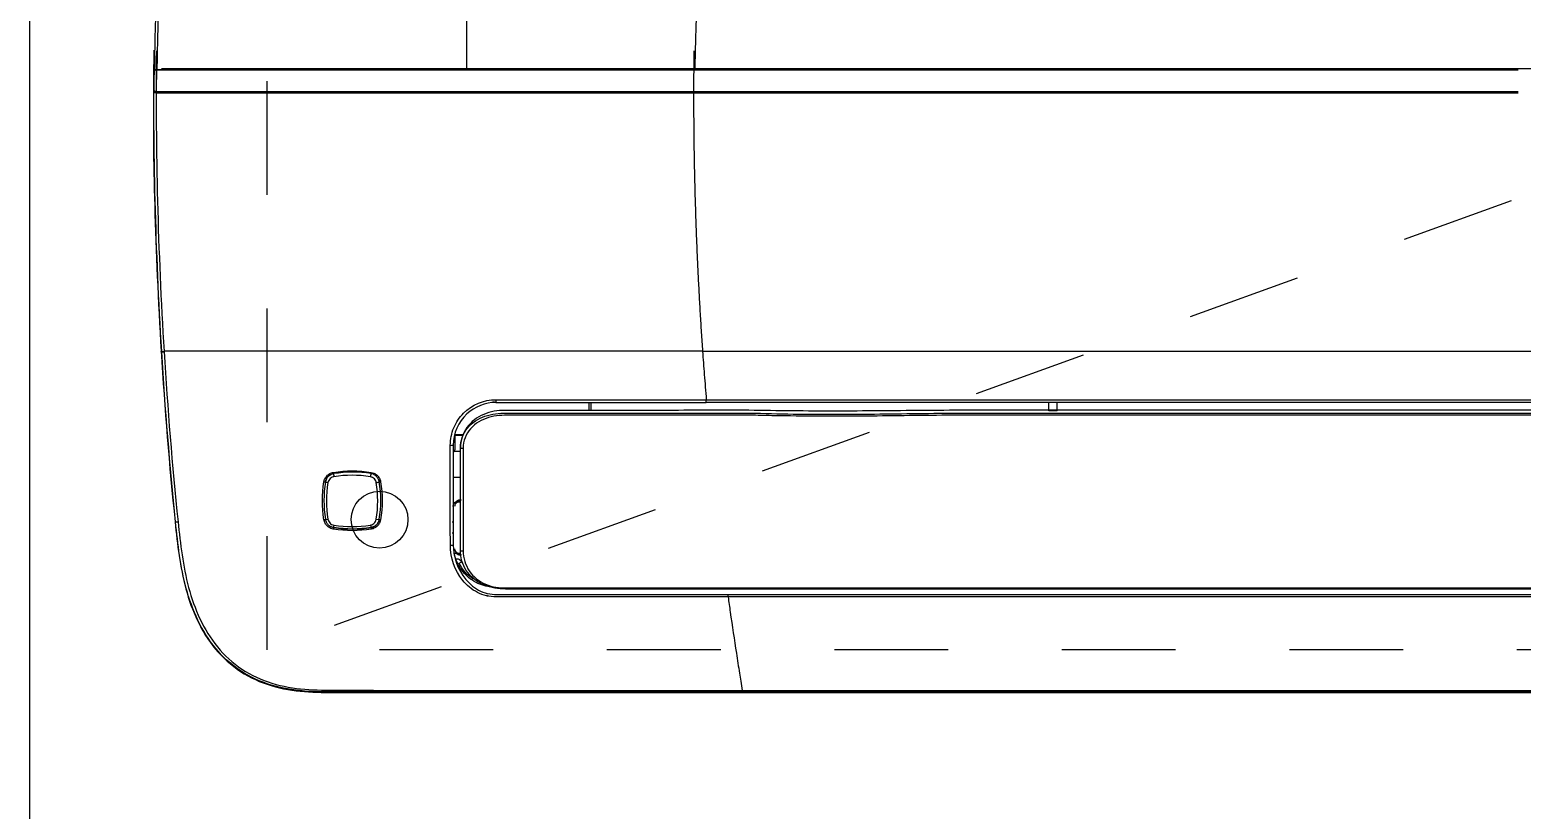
# Model space of a CAD drawing. Header units: millimetres. Extents: x 0 to 400063, y 963 to 238763.
# Drawn here: x 87217 to 87741, y 112414 to 112688 of the extents above; entities that cross this region are included whole.
import ezdxf

# ---------------------------------------------------------------- set-up
doc = ezdxf.new("R2010")
doc.units = ezdxf.units.MM
doc.header["$LTSCALE"] = 40
doc.linetypes.add('HIDDEN', pattern=[2, 1, -1])
doc.layers.get('Defpoints').update_dxf_attribs({"color": 249})
doc.layers.add('3TI-CE-LIGHT', color=6, linetype='Continuous')
doc.layers.add('3TI-CE-LTEXT', color=7, linetype='Continuous')

# ---------------------------------------------------------------- blocks, each defined once
blk = doc.blocks.new('*U152')
at = {"color": 8}
for p, q in [((912.22, 405.09), (207.18, 405.09)), ((207.18, 404.9), (912.22, 404.9)), ((912.22, 404.4), (207.18, 404.4)), ((912.22, 404.9), (912.22, 405.09)), ((912.22, 404.4), (912.22, 404.9)), ((1045.06, 405.09), (1045.06, 404.91)), ((1054.46, 405.09), (1054.46, 404.91)), ((1011.93, 359.61), (1011.04, 359.16)), ((1011.22, 356.86), (1011.22, 356.56)), ((1011.34, 356.55), (1012.01, 356.55)), ((1012.01, 356.05), (1011.38, 356.05)), ((1012.01, 356.05), (1012.01, 356.55)), ((1014.01, 349.1), (1014.31, 349.1)), ((1014.31, 345.1), (1014.01, 345.1)), ((1011.46, 338.15), (1012.01, 338.15)), ((1012.01, 337.65), (1011.46, 337.65)), ((1012.01, 338.15), (1012.01, 337.65)), ((1013.96, 329.36), (1011.46, 329.36)), ((1011.46, 320.36), (1013.96, 320.36)), ((1013.46, 314.77), (1013.46, 319.77)), ((1013.46, 314.42), (1010.32, 314.42)), ((1010.48, 314.77), (1013.46, 314.77)), ((1013.46, 314.42), (1013.46, 314.77)), ((801.59, 306.1), (804.59, 306.1)), ((801.59, 306.1), (801.59, 303.12)), ((804.59, 306.1), (804.59, 303.12)), ((965.66, 303.07), (965.66, 305.89)), ((966.16, 305.89), (966.16, 303.07)), ((194.4, 303.12), (925.01, 303.12)), ((924.99, 302.14), (194.4, 302.14)), ((999.46, 303.07), (1000.11, 303.07)), ((926.31, 285.12), (193.09, 285.12)), ((1119.24, 193.19), (1119.24, 193.19)), ((1119.29, 189.43), (1119.29, 189.44)), ((1119.31, 190.56), (1119.31, 190.56)), ((1119.31, 190.46), (1119.31, 190.49)), ((1119.31, 190.46), (1119.31, 190.49)), ((929.04, 185.7), (190.37, 185.7)), ((1119.16, 186.8), (1119.16, 186.81))]:
    blk.add_line(p, q, dxfattribs=at)
at = {"color": 1, "linetype": 'HIDDEN'}
for p, q in [((39.94, 14.99), (1079.46, 390.1)), ((1079.46, 14.99), (39.94, 390.1))]:
    blk.add_line(p, q, dxfattribs=at)
at = {"color": 0}
blk.add_line((1111.81, 345.11), (1111.64, 345.1), dxfattribs=at)
at = {"color": 1, "linetype": 'HIDDEN'}
blk.add_lwpolyline([(1079.46, 390.1), (1079.46, 14.99), (39.94, 14.99), (39.94, 390.1)], close=True, dxfattribs=at)
at = {"color": 1, "ltscale": 5}
blk.add_circle((1039.91, 344.3), 10, dxfattribs=at)
at = {"color": 8, "extrusion": (0, 0, -1)}
for centre, radius, start, end in [((-998.97, 353.12), 14.5, 123.3582, 153.4012), ((-1012.82, 360.06), 2, 270, 333.4012), ((-1011.22, 354.36), 2.5, 90, 121.8375), ((-1012.01, 354.55), 2, 90, 136.0476), ((-1011.22, 339.76), 2.5, 230.8007, 270), ((-1012.01, 339.65), 2, 180, 270)]:
    blk.add_arc(centre, radius, start, end, dxfattribs=at)
at = {"color": 8}
for centre, radius, start, end in [((998.97, 353.12), 13.5, 26.5988, 31.903), ((1012.82, 360.06), 0.5, 206.5988, 270), ((1011.22, 354.36), 2.2, 86.9878, 90), ((1012.01, 354.55), 1.5, 0, 90), ((1011.22, 339.76), 2.2, 270, 287.0747), ((1012.01, 339.65), 1.5, 270, 0), ((1014.46, 319.77), 1, 135, 180), ((1118.53, 193.8), 0.2, 80.5717, 90)]:
    blk.add_arc(centre, radius, start, end, dxfattribs=at)
for centre, major_axis, ratio, start_param, end_param in [((1045.06, 403.91), (0, -1), 0.001772, 1.994298, 3.089233), ((1054.46, 403.91), (0, 1), 0.001929, 5.117994, 6.230825), ((1002.26, 371.33), (-0.5, 0), 0.595918, 0, 1.449973), ((1010.46, 355.12), (1, 0), 0.211564, 0, 1.531745), ((1042.81, 347.58), (0.08, -0.494), 0.094032, 0, 1.712132), ((1043.05, 346.1), (-0.16, 0.987), 0.107455, 4.844449, 6.283185), ((1055.88, 346.1), (-0.16, -0.987), 0.069084, 1.724652, 3.141593), ((1056.12, 347.58), (-0.08, -0.494), 0.055123, 0, 1.728004), ((1039.5, 344.27), (0.494, -0.08), 0.154688, 0, 1.526261), ((1040.98, 344.03), (-0.987, 0.16), 0.15433, 4.652507, 6.076962), ((1057.95, 344.03), (-0.987, -0.16), 0.118028, 3.276991, 4.597384), ((1059.43, 344.27), (-0.494, -0.08), 0.119995, 4.608145, 6.283185), ((1039.5, 330.96), (-0.494, -0.08), 0.093123, 3.141593, 4.62253), ((1040.98, 331.2), (-0.987, -0.16), 0.09423, 4.607252, 6.074525), ((1057.95, 331.2), (-0.987, 0.16), 0.119638, 3.294614, 4.630175), ((1059.43, 330.96), (0.494, -0.08), 0.113629, 1.4976, 3.141593), ((1042.81, 327.65), (-0.08, -0.494), 0.06114, 1.678256, 3.141593), ((1043.05, 329.13), (-0.16, -0.987), 0.073171, 0, 1.688079), ((1055.88, 329.13), (-0.16, 0.987), 0.114633, 3.172472, 4.795856), ((1056.12, 327.65), (0.08, -0.494), 0.102662, 1.648499, 3.141593), ((1010.46, 319.12), (1, 0), 0.091087, 0, 1.524136), ((1014.96, 318.12), (-1, 0), 0.07156, 4.657594, 6.336089), ((998.96, 302.12), (0, 1), 0.039572, 4.743067, 6.253409), ((1118.42, 193.8), (0, -0.2), 0.205027, 1.568733, 3.141593), ((1118.53, 193.8), (0, -0.2), 0.351833, 1.567117, 3.141593), ((1118.53, 193.8), (0.033, 0.197), 0.348188, 4.76642, 6.323186), ((1118.59, 194.06), (-0.393, -0.309), 0.676569, 1.247751, 2.270849), ((1118.68, 193.82), (-0.5, -0.021), 0.710917, 2.398177, 3.067106), ((1118.31, 186.26), (0, -0.2), 0.201921, 0.053462, 1.568761)]:
    blk.add_ellipse(centre, major_axis=major_axis, ratio=ratio, start_param=start_param, end_param=end_param, dxfattribs=at)
at = {"color": 0}
blk.add_ellipse((1110.64, 344.99), major_axis=(0.995, 0.101), ratio=0.077303, start_param=0.052517, end_param=1.433522, dxfattribs=at)
at = {"color": 8}
for points, knots in [([(1045.06, 405.09), (1041.02, 405.09), (1036.97, 405.09), (1016.73, 405.09), (1000.54, 405.09), (968.16, 405.09), (951.96, 405.09), (933.87, 405.09), (931.97, 405.09), (924.12, 405.09), (918.17, 405.09), (912.22, 405.09)], [0, 0, 0, 0, 0.091413, 0.091413, 0.457066, 0.457066, 0.822718, 0.822718, 0.865652, 0.865652, 1, 1, 1, 1]), ([(912.34, 404.9), (928.25, 404.9), (944.15, 404.9), (968.16, 404.9), (976.25, 404.9), (1000.54, 404.9), (1016.73, 404.9), (1036.97, 404.91), (1041.02, 404.91), (1045.06, 404.91)], [0, 0, 0, 0, 0.359547, 0.359547, 0.542533, 0.542533, 0.908507, 0.908507, 1, 1, 1, 1]), ([(1045.07, 404.32), (1044.4, 404.32), (1043.73, 404.32), (1040.4, 404.33), (1037.73, 404.33), (1024.4, 404.35), (1013.73, 404.36), (992.4, 404.38), (981.73, 404.39), (967.4, 404.4), (963.73, 404.4), (944.15, 404.41), (928.25, 404.41), (912.34, 404.41)], [0, 0, 0, 0, 0.015068, 0.015068, 0.075342, 0.075342, 0.316436, 0.316436, 0.557531, 0.557531, 0.640454, 0.640454, 1, 1, 1, 1]), ([(917.33, 371.48), (917.08, 373.26), (916.14, 379.96), (914.8, 388.95), (913.56, 396.93), (912.84, 401.29), (912.54, 403.3), (912.37, 404.41)], [0, 0, 0, 0, 0.156855, 0.590086, 0.806736, 0.893396, 1, 1, 1, 1]), ([(1054.46, 405.09), (1053.45, 405.09), (1052.44, 405.09), (1050.37, 405.09), (1049.31, 405.09), (1047.19, 405.09), (1046.13, 405.09), (1045.06, 405.09)], [0, 0, 0, 0, 0.32301, 0.32301, 0.661505, 0.661505, 1, 1, 1, 1]), ([(1045.06, 404.91), (1046.08, 404.91), (1047.09, 404.91), (1049.16, 404.91), (1050.22, 404.91), (1051.33, 404.91), (1051.38, 404.91), (1052.44, 404.91), (1053.45, 404.91), (1054.46, 404.91)], [0, 0, 0, 0, 0.32301, 0.32301, 0.661505, 0.661505, 0.67699, 0.67699, 1, 1, 1, 1]), ([(1054.47, 404.3), (1053.8, 404.3), (1053.13, 404.31), (1050, 404.31), (1047.53, 404.31), (1045.07, 404.32)], [0, 0, 0, 0, 0.21279, 0.21279, 1, 1, 1, 1]), ([(1111.81, 345.11), (1111, 353.03), (1110.09, 360.95), (1106.96, 372.5), (1105.64, 376.23), (1102.23, 383.34), (1100.11, 386.77), (1095.06, 392.84), (1092.07, 395.53), (1085.45, 399.87), (1081.82, 401.52), (1074.16, 403.82), (1070.26, 404.44), (1062.4, 405.08), (1058.43, 405.09), (1054.46, 405.09)], [0, 0, 0, 0, 0.25, 0.25, 0.375, 0.375, 0.5, 0.5, 0.625, 0.625, 0.75, 0.75, 0.875, 0.875, 1, 1, 1, 1]), ([(1054.46, 404.91), (1058.44, 404.91), (1062.41, 404.9), (1070.29, 404.25), (1074.23, 403.62), (1081.85, 401.31), (1085.44, 399.68), (1092.09, 395.3), (1095, 392.64), (1100.05, 386.55), (1102.14, 383.16), (1105.51, 376.06), (1106.84, 372.3), (1109.93, 360.84), (1110.84, 352.94), (1111.64, 345.1)], [0, 0, 0, 0, 0.125, 0.125, 0.25, 0.25, 0.375, 0.375, 0.5, 0.5, 0.625, 0.625, 0.75, 0.75, 1, 1, 1, 1]), ([(1110.77, 345.08), (1109.97, 352.87), (1109.07, 360.62), (1106.03, 371.93), (1104.73, 375.66), (1101.42, 382.67), (1099.37, 386.03), (1094.42, 392.06), (1091.56, 394.7), (1085.02, 399.06), (1081.49, 400.68), (1073.97, 402.98), (1070.08, 403.62), (1062.31, 404.28), (1058.39, 404.3), (1054.47, 404.3)], [0, 0, 0, 0, 0.25, 0.25, 0.375, 0.375, 0.5, 0.5, 0.625, 0.625, 0.75, 0.75, 0.875, 0.875, 1, 1, 1, 1]), ([(202.07, 371.48), (210.7, 371.48), (219.34, 371.49), (234.17, 371.49), (240.37, 371.49), (252.76, 371.49), (258.96, 371.49), (277.55, 371.49), (289.94, 371.49), (308.53, 371.49), (314.73, 371.49), (327.12, 371.49), (333.32, 371.49), (351.91, 371.49), (364.31, 371.49), (382.9, 371.49), (389.09, 371.49), (401.49, 371.49), (407.68, 371.49), (420.08, 371.49), (426.28, 371.49), (444.87, 371.49), (457.26, 371.49), (475.85, 371.49), (641.57, 371.49), (653.96, 371.49), (660.16, 371.49), (678.75, 371.49), (691.15, 371.49), (709.74, 371.49), (715.93, 371.49), (728.33, 371.49), (734.52, 371.49), (753.11, 371.49), (765.51, 371.49), (784.1, 371.49), (790.3, 371.49), (802.69, 371.49), (808.89, 371.49), (821.28, 371.49), (827.48, 371.49), (846.07, 371.49), (858.46, 371.48), (877.05, 371.49), (883.25, 371.49), (895.65, 371.49), (901.84, 371.49), (911.14, 371.48), (914.24, 371.48), (917.33, 371.48)], [0, 0, 0, 0, 0.046607, 0.046607, 0.08006, 0.08006, 0.113512, 0.113512, 0.180417, 0.180417, 0.213869, 0.213869, 0.247322, 0.247322, 0.314226, 0.314226, 0.347679, 0.347679, 0.381131, 0.381131, 0.414583, 0.414583, 0.481488, 0.481488, 0.514941, 0.514941, 0.548393, 0.548393, 0.615298, 0.615298, 0.64875, 0.64875, 0.682202, 0.682202, 0.749107, 0.749107, 0.78256, 0.78256, 0.816012, 0.816012, 0.849464, 0.849464, 0.916369, 0.916369, 0.949821, 0.949821, 0.983274, 0.983274, 1, 1, 1, 1]), ([(917.33, 370.6), (914.24, 370.6), (911.14, 370.6), (901.84, 370.6), (895.65, 370.6), (883.25, 370.6), (877.05, 370.6), (858.46, 370.6), (846.07, 370.6), (827.48, 370.6), (821.28, 370.6), (808.89, 370.6), (802.69, 370.6), (790.3, 370.6), (784.1, 370.6), (765.51, 370.6), (753.11, 370.6), (734.52, 370.6), (728.33, 370.6), (715.93, 370.6), (709.74, 370.6), (691.15, 370.6), (678.75, 370.6), (660.16, 370.6), (653.96, 370.6), (641.57, 370.6), (475.85, 370.6), (457.26, 370.6), (444.87, 370.6), (426.28, 370.6), (420.08, 370.6), (407.68, 370.6), (401.49, 370.6), (389.09, 370.6), (382.9, 370.6), (364.31, 370.6), (351.91, 370.6), (333.32, 370.6), (327.12, 370.6), (314.73, 370.6), (308.53, 370.6), (289.94, 370.6), (277.55, 370.6), (258.96, 370.6), (252.76, 370.6), (240.37, 370.6), (234.17, 370.6), (219.34, 370.6), (210.71, 370.6), (202.08, 370.6)], [0, 0, 0, 0, 0.016728, 0.016728, 0.05018, 0.05018, 0.083633, 0.083633, 0.150538, 0.150538, 0.183991, 0.183991, 0.217444, 0.217444, 0.250897, 0.250897, 0.317803, 0.317803, 0.351255, 0.351255, 0.384708, 0.384708, 0.451614, 0.451614, 0.485067, 0.485067, 0.51852, 0.51852, 0.585425, 0.585425, 0.618878, 0.618878, 0.652331, 0.652331, 0.685784, 0.685784, 0.752689, 0.752689, 0.786142, 0.786142, 0.819595, 0.819595, 0.886501, 0.886501, 0.919954, 0.919954, 0.953407, 0.953407, 1, 1, 1, 1]), ([(371.17, 368.69), (452.63, 368.7), (693.61, 368.7), (815.8, 368.7), (856.53, 368.71), (917.62, 368.7), (937.99, 368.7), (968.53, 368.71), (978.71, 368.71), (991.43, 368.72), (993.98, 368.78), (999.06, 368.61), (1001.6, 368.08), (1006.09, 365.89), (1008.07, 364.24), (1010.76, 360.09), (1011.46, 357.61), (1011.46, 355.12)], [0, 0, 0, 0, 0.5, 0.5, 0.75, 0.75, 0.875, 0.875, 0.9375, 0.9375, 0.953125, 0.953125, 0.96875, 0.96875, 0.984375, 0.984375, 1, 1, 1, 1]), ([(1010.5, 355.33), (1010.5, 357.82), (1009.74, 360.29), (1006.93, 364.39), (1004.9, 366.01), (1001.45, 367.52), (1000.22, 367.88), (997.74, 368.3), (996.47, 368.34), (992.66, 368.35), (990.13, 368.34), (977.44, 368.34), (967.29, 368.33), (936.84, 368.32), (916.53, 368.31), (855.61, 368.33), (814.99, 368.32), (693.15, 368.32), (452.4, 368.32), (371.17, 368.32)], [0, 0, 0, 0, 0.015625, 0.015625, 0.03125, 0.03125, 0.039062, 0.039062, 0.046875, 0.046875, 0.0625, 0.0625, 0.125, 0.125, 0.25, 0.25, 0.5, 0.5, 1, 1, 1, 1]), ([(917.33, 371.48), (935.46, 371.49), (953.6, 371.49), (976.26, 371.49), (980.79, 371.49), (987.59, 371.49), (989.86, 371.49), (994.39, 371.5), (996.66, 371.53), (1001.19, 371.46), (1003.45, 370.93), (1007.49, 368.88), (1009.25, 367.4), (1013.51, 362.17), (1014.99, 357.79), (1015.01, 353.3)], [0, 0, 0, 0, 0.5, 0.5, 0.625, 0.625, 0.6875, 0.6875, 0.75, 0.75, 0.8125, 0.8125, 0.875, 0.875, 1, 1, 1, 1]), ([(1013.96, 353.12), (1013.95, 357.48), (1012.42, 361.88), (1008.15, 367.07), (1006.39, 368.52), (1003.35, 369.91), (1002.3, 370.24), (1000.06, 370.63), (998.94, 370.62), (988.89, 370.57), (979.94, 370.61), (953.11, 370.61), (935.22, 370.6), (917.33, 370.6)], [0, 0, 0, 0, 0.125, 0.125, 0.1875, 0.1875, 0.21875, 0.21875, 0.25, 0.25, 0.5, 0.5, 1, 1, 1, 1]), ([(1001.88, 367.82), (1002.82, 367.64), (1005.66, 366.8), (1009.84, 364.01), (1012.62, 359.84), (1013.49, 357), (1013.68, 356.02), (1013.68, 356.01)], [0, 0, 0, 0, 0.160215, 0.495467, 0.830718, 0.998344, 1, 1, 1, 1]), ([(1039.53, 344.35), (1039.58, 344.65), (1039.67, 344.96), (1039.96, 345.66), (1040.21, 346.05), (1040.81, 346.72), (1041.17, 347), (1041.96, 347.43), (1042.4, 347.58), (1042.84, 347.66)], [0, 0, 0, 0, 0.18724, 0.18724, 0.459979, 0.459979, 0.729931, 0.729931, 1, 1, 1, 1]), ([(1042.89, 347.09), (1042.5, 347.02), (1042.12, 346.89), (1041.43, 346.52), (1041.11, 346.27), (1040.59, 345.68), (1040.37, 345.34), (1040.11, 344.73), (1040.04, 344.46), (1039.99, 344.19)], [0, 0, 0, 0, 0.269856, 0.269856, 0.539874, 0.539874, 0.812749, 0.812749, 1, 1, 1, 1]), ([(1039.99, 344.19), (1040.06, 344.58), (1040.19, 344.97), (1040.57, 345.66), (1040.83, 345.98), (1041.42, 346.51), (1041.77, 346.72), (1042.38, 346.97), (1042.63, 347.04), (1042.89, 347.08)], [0, 0, 0, 0, 0.274287, 0.274287, 0.548482, 0.548482, 0.823328, 0.823328, 1, 1, 1, 1]), ([(1058.93, 344.19), (1058.87, 344.58), (1058.74, 344.96), (1058.37, 345.64), (1058.12, 345.96), (1057.54, 346.49), (1057.2, 346.7), (1056.59, 346.96), (1056.31, 347.04), (1056.04, 347.09)], [0, 0, 0, 0, 0.270507, 0.270507, 0.540882, 0.540882, 0.809012, 0.809012, 1, 1, 1, 1]), ([(1056.16, 347.65), (1056.47, 347.6), (1056.78, 347.51), (1057.49, 347.21), (1057.87, 346.97), (1058.54, 346.36), (1058.82, 346), (1059.25, 345.21), (1059.4, 344.78), (1059.47, 344.34)], [0, 0, 0, 0, 0.190979, 0.190979, 0.459227, 0.459227, 0.72967, 0.72967, 1, 1, 1, 1]), ([(1043.13, 346.24), (1042.95, 346.21), (1042.77, 346.16), (1042.33, 345.99), (1042.08, 345.83), (1041.66, 345.45), (1041.48, 345.23), (1041.21, 344.73), (1041.11, 344.45), (1041.06, 344.17)], [0, 0, 0, 0, 0.176162, 0.176162, 0.450777, 0.450777, 0.725271, 0.725271, 1, 1, 1, 1]), ([(1058.04, 344.16), (1058.01, 344.37), (1057.95, 344.57), (1057.75, 345.01), (1057.6, 345.25), (1057.22, 345.66), (1057, 345.84), (1056.51, 346.1), (1056.24, 346.19), (1055.97, 346.24)], [0, 0, 0, 0, 0.20016, 0.20016, 0.466664, 0.466664, 0.733444, 0.733444, 1, 1, 1, 1]), ([(1042.85, 327.7), (1042.53, 327.75), (1042.21, 327.84), (1041.51, 328.15), (1041.12, 328.39), (1040.46, 328.99), (1040.18, 329.36), (1039.76, 330.14), (1039.61, 330.57), (1039.54, 331.01)], [0, 0, 0, 0, 0.192917, 0.192917, 0.461062, 0.461062, 0.730544, 0.730544, 1, 1, 1, 1]), ([(1040.3, 330.07), (1040.28, 330.12), (1040.26, 330.17), (1040.12, 330.48), (1040.04, 330.76), (1039.99, 331.04)], [0, 0, 0, 0, 0.160192, 0.160192, 1, 1, 1, 1]), ([(1039.99, 331.04), (1040.06, 330.66), (1040.19, 330.28), (1040.56, 329.59), (1040.81, 329.28), (1041.38, 328.75), (1041.72, 328.54), (1042.34, 328.27), (1042.61, 328.19), (1042.89, 328.15)], [0, 0, 0, 0, 0.269491, 0.269491, 0.538893, 0.538893, 0.807005, 0.807005, 1, 1, 1, 1]), ([(1041.07, 331.31), (1041.1, 331.11), (1041.16, 330.91), (1041.35, 330.46), (1041.51, 330.22), (1041.88, 329.81), (1042.11, 329.64), (1042.59, 329.37), (1042.86, 329.28), (1043.14, 329.24)], [0, 0, 0, 0, 0.196332, 0.196332, 0.463832, 0.463832, 0.732023, 0.732023, 1, 1, 1, 1]), ([(1055.98, 329.23), (1056.17, 329.26), (1056.35, 329.31), (1056.79, 329.49), (1057.03, 329.65), (1057.46, 330.03), (1057.64, 330.25), (1057.91, 330.75), (1058, 331.02), (1058.05, 331.3)], [0, 0, 0, 0, 0.18135, 0.18135, 0.454723, 0.454723, 0.727257, 0.727257, 1, 1, 1, 1]), ([(1058.93, 331.04), (1058.87, 330.65), (1058.74, 330.26), (1058.36, 329.57), (1058.11, 329.25), (1057.52, 328.73), (1057.17, 328.51), (1056.56, 328.26), (1056.3, 328.19), (1056.04, 328.14)], [0, 0, 0, 0, 0.27265, 0.27265, 0.545024, 0.545024, 0.818429, 0.818429, 1, 1, 1, 1]), ([(1056.04, 328.15), (1056.43, 328.21), (1056.81, 328.34), (1057.5, 328.72), (1057.82, 328.97), (1058.35, 329.56), (1058.56, 329.9), (1058.82, 330.51), (1058.89, 330.78), (1058.93, 331.04)], [0, 0, 0, 0, 0.27172, 0.27172, 0.543505, 0.543505, 0.816363, 0.816363, 1, 1, 1, 1]), ([(1059.47, 331.01), (1059.42, 330.71), (1059.34, 330.41), (1059.05, 329.71), (1058.8, 329.31), (1058.2, 328.64), (1057.84, 328.36), (1057.05, 327.92), (1056.61, 327.77), (1056.16, 327.7)], [0, 0, 0, 0, 0.183724, 0.183724, 0.456559, 0.456559, 0.728262, 0.728262, 1, 1, 1, 1]), ([(371.17, 307.62), (452.2, 307.62), (692.76, 307.62), (794.05, 307.61), (814.31, 307.61), (844.7, 307.6), (854.83, 307.78), (875.09, 307.98), (885.22, 308.01), (897.88, 307.84), (900.41, 307.8), (905.47, 307.68), (908, 307.59), (915.6, 307.64), (920.66, 307.61), (935.86, 307.62), (945.98, 307.63), (966.24, 307.63), (976.37, 307.63), (989.02, 307.63), (991.55, 307.64), (995.35, 307.64), (996.62, 307.61), (999.13, 307.81), (1000.38, 308.04), (1003.96, 309.14), (1006.21, 310.43), (1009.57, 314.23), (1010.51, 316.67), (1010.51, 319.21)], [0, 0, 0, 0, 0.5, 0.5, 0.625, 0.625, 0.6875, 0.6875, 0.75, 0.75, 0.765625, 0.765625, 0.78125, 0.78125, 0.8125, 0.8125, 0.875, 0.875, 0.9375, 0.9375, 0.953125, 0.953125, 0.960937, 0.960937, 0.96875, 0.96875, 0.984375, 0.984375, 1, 1, 1, 1]), ([(1011.46, 319.12), (1011.46, 316.61), (1010.59, 314.09), (1007.39, 310.18), (1005.19, 308.8), (1000.48, 307.12), (997.92, 306.87), (992.85, 306.91), (990.31, 306.89), (977.62, 306.89), (967.46, 306.89), (947.15, 306.89), (937, 306.89), (921.76, 306.87), (916.68, 306.9), (906.53, 306.85), (901.45, 307.07), (886.22, 307.32), (876.06, 307.3), (855.74, 307.08), (845.59, 306.87), (815.11, 306.86), (794.8, 306.88), (693.22, 306.88), (452.43, 306.88), (371.17, 306.88)], [0, 0, 0, 0, 0.015625, 0.015625, 0.03125, 0.03125, 0.046875, 0.046875, 0.0625, 0.0625, 0.125, 0.125, 0.1875, 0.1875, 0.21875, 0.21875, 0.25, 0.25, 0.3125, 0.3125, 0.375, 0.375, 0.5, 0.5, 1, 1, 1, 1]), ([(371.17, 305.88), (452.5, 305.89), (693.36, 305.88), (795.04, 305.88), (815.37, 305.87), (845.87, 305.87), (856.04, 306.02), (876.37, 306.16), (886.54, 306.18), (901.79, 306.01), (906.87, 305.85), (917.04, 305.89), (922.12, 305.87), (937.37, 305.89), (947.54, 305.89), (967.87, 305.89), (978.04, 305.89), (990.74, 305.9), (993.28, 305.87), (997.09, 305.92), (998.35, 306), (1000.86, 306.46), (1002.1, 306.83), (1005.6, 308.33), (1007.71, 309.88), (1009.94, 313), (1010.5, 314.12), (1011.27, 316.55), (1011.46, 317.85), (1011.46, 319.12)], [0, 0, 0, 0, 0.5, 0.5, 0.625, 0.625, 0.6875, 0.6875, 0.75, 0.75, 0.78125, 0.78125, 0.8125, 0.8125, 0.875, 0.875, 0.9375, 0.9375, 0.953125, 0.953125, 0.960938, 0.960938, 0.96875, 0.96875, 0.984375, 0.984375, 0.992188, 0.992188, 1, 1, 1, 1]), ([(998.96, 303.12), (1002.73, 303.12), (1006.45, 304.59), (1012.21, 309.95), (1013.98, 314.02), (1013.96, 318.12)], [0, 0, 0, 0, 0.477397, 0.477397, 1, 1, 1, 1]), ([(1015.02, 318.19), (1015.02, 316.07), (1014.6, 314), (1013, 310.12), (1011.82, 308.34), (1007.39, 303.9), (1003.24, 302.15), (999, 302.15)], [0, 0, 0, 0, 0.25, 0.25, 0.5, 0.5, 1, 1, 1, 1]), ([(926.31, 285.12), (926.12, 287.84), (925.71, 293.52), (925.23, 299.19), (924.99, 302.14)], [0, 0, 0, 0, 0.480429, 1, 1, 1, 1]), ([(926.31, 285.12), (934.39, 285.12), (950.54, 285.12), (974.76, 285.12), (998.98, 285.12), (1023.18, 285.12), (1047.35, 285.12), (1071.48, 285.12), (1091.53, 285.12), (1105.53, 285.12), (1112.24, 285.12), (1114.96, 285.12), (1115.69, 285.12)], [0, 0, 0, 0, 0.127521, 0.255042, 0.382563, 0.510084, 0.637605, 0.765126, 0.892647, 0.956407, 0.988287, 1, 1, 1, 1]), ([(1115.69, 285.12), (1115.69, 285.12), (1115.69, 285.12), (1115.69, 285.16), (1115.69, 285.21), (1115.69, 285.26)], [0, 0, 0, 0, 0.00042, 0.00042, 1, 1, 1, 1]), ([(639.46, 194.41), (640.13, 194.41), (640.8, 194.41), (644.13, 194.41), (646.8, 194.41), (660.13, 194.41), (670.8, 194.41), (724.13, 194.41), (766.8, 194.41), (814.26, 194.41), (819.06, 194.41), (839.49, 194.41), (855.12, 194.41), (878.57, 194.41), (886.38, 194.41), (902.02, 194.41), (909.83, 194.41), (921.56, 194.42), (925.46, 194.42), (929.37, 194.41)], [0, 0, 0, 0, 0.006899, 0.006899, 0.034494, 0.034494, 0.144873, 0.144873, 0.58639, 0.58639, 0.636025, 0.636025, 0.797792, 0.797792, 0.878675, 0.878675, 0.959558, 0.959558, 1, 1, 1, 1]), ([(929.37, 194.41), (945.17, 194.41), (960.97, 194.41), (992.57, 194.41), (1008.37, 194.41), (1039.94, 194.41), (1055.7, 194.41), (1079.29, 194.41), (1087.14, 194.41), (1098.89, 194.41), (1102.8, 194.41), (1110.6, 194.41), (1114.5, 194.37), (1118.38, 194.4)], [0, 0, 0, 0, 0.25, 0.25, 0.5, 0.5, 0.75, 0.75, 0.875, 0.875, 0.9375, 0.9375, 1, 1, 1, 1]), ([(1118.56, 193.99), (1118.55, 194.04), (1118.53, 194.08), (1118.49, 194.17), (1118.47, 194.21), (1118.44, 194.28), (1118.43, 194.3), (1118.41, 194.33), (1118.41, 194.35), (1118.4, 194.36), (1118.39, 194.37), (1118.39, 194.38), (1118.39, 194.39), (1118.38, 194.39), (1118.38, 194.39), (1118.38, 194.4), (1118.38, 194.4), (1118.38, 194.4)], [0, 0, 0, 0, 0.329841, 0.329841, 0.64484, 0.64484, 0.808285, 0.808285, 0.89597, 0.89597, 0.943441, 0.943441, 0.96921, 0.96921, 0.986236, 0.986236, 1, 1, 1, 1]), ([(1118.38, 194.4), (1118.38, 194.4), (1118.38, 194.4), (1118.39, 194.4), (1118.39, 194.4), (1118.39, 194.39), (1118.4, 194.39), (1118.41, 194.39), (1118.41, 194.38), (1118.43, 194.37), (1118.45, 194.37), (1118.48, 194.35), (1118.5, 194.34), (1118.56, 194.3), (1118.61, 194.28), (1118.73, 194.21), (1118.81, 194.17), (1118.89, 194.13)], [0, 0, 0, 0, 0.009976, 0.009976, 0.022556, 0.022556, 0.04139, 0.04139, 0.07605, 0.07605, 0.139998, 0.139998, 0.259042, 0.259042, 0.487994, 0.487994, 1, 1, 1, 1]), ([(639.46, 194), (719.4, 194), (799.33, 194), (896.3, 194), (913.33, 194), (930.37, 194)], [0, 0, 0, 0, 0.824317, 0.824317, 1, 1, 1, 1]), ([(639.46, 193.94), (719.41, 193.94), (799.36, 193.94), (899.3, 193.94), (919.28, 193.94), (959.26, 193.94), (979.25, 193.94), (1019.21, 193.94), (1039.19, 193.94), (1069.04, 193.94), (1078.97, 193.94), (1093.83, 193.94), (1098.78, 193.94), (1108.66, 193.94), (1113.6, 193.94), (1118.5, 193.94)], [0, 0, 0, 0, 0.5, 0.5, 0.625, 0.625, 0.75, 0.75, 0.875, 0.875, 0.9375, 0.9375, 0.96875, 0.96875, 1, 1, 1, 1]), ([(1118.46, 193.8), (1113.55, 193.8), (1108.61, 193.8), (1098.73, 193.8), (1093.78, 193.8), (1078.92, 193.8), (1068.99, 193.8), (1039.14, 193.8), (1019.16, 193.8), (979.2, 193.8), (959.22, 193.8), (919.25, 193.8), (899.26, 193.8), (799.34, 193.8), (719.4, 193.8), (639.46, 193.8)], [0, 0, 0, 0, 0.03125, 0.03125, 0.0625, 0.0625, 0.125, 0.125, 0.25, 0.25, 0.375, 0.375, 0.5, 0.5, 1, 1, 1, 1]), ([(1117.91, 194), (1113.21, 194), (1108.48, 194), (1098.81, 194), (1093.86, 194), (1079, 194), (1069.06, 194), (1039.21, 194), (1019.23, 194), (979.27, 194), (959.28, 194), (936.32, 194), (933.34, 194), (930.36, 194)], [0, 0, 0, 0, 0.076277, 0.076277, 0.155939, 0.155939, 0.315263, 0.315263, 0.633912, 0.633912, 0.952561, 0.952561, 1, 1, 1, 1]), ([(1118.35, 186.26), (1118.36, 186.64), (1118.36, 187.03), (1118.38, 188.28), (1118.4, 189.14), (1118.42, 190.88), (1118.43, 191.74), (1118.45, 193.01), (1118.45, 193.4), (1118.46, 193.8)], [0, 0, 0, 0, 0.152969, 0.152969, 0.497591, 0.497591, 0.842214, 0.842214, 1, 1, 1, 1]), ([(1119.24, 193.19), (1119.24, 193.26), (1119.23, 193.33), (1119.17, 193.48), (1119.11, 193.56), (1118.98, 193.66), (1118.92, 193.7), (1118.78, 193.76), (1118.69, 193.79), (1118.6, 193.8)], [0, 0, 0, 0, 0.259, 0.259, 0.575766, 0.575766, 0.78372, 0.78372, 1, 1, 1, 1]), ([(1119.01, 194.05), (1119.08, 194), (1119.13, 193.95), (1119.17, 193.86), (1119.17, 193.84), (1119.18, 193.81)], [0, 0, 0, 0, 0.71699, 0.71699, 1, 1, 1, 1]), ([(1119.24, 193.19), (1119.24, 192.99), (1119.24, 192.8), (1119.23, 191.73), (1119.22, 190.87), (1119.19, 189.13), (1119.18, 188.26), (1119.16, 187.2), (1119.16, 187.01), (1119.16, 186.81)], [0, 0, 0, 0, 0.092017, 0.092017, 0.499829, 0.499829, 0.907641, 0.907641, 1, 1, 1, 1]), ([(1119.16, 186.81), (1119.18, 187.25), (1119.2, 187.68), (1119.25, 188.56), (1119.27, 189), (1119.29, 189.44)], [0, 0, 0, 0, 0.5, 0.5, 1, 1, 1, 1]), ([(1119.31, 190.56), (1119.3, 191), (1119.29, 191.43), (1119.27, 192.31), (1119.26, 192.75), (1119.24, 193.19)], [0, 0, 0, 0, 0.5, 0.5, 1, 1, 1, 1]), ([(1119.29, 189.44), (1119.29, 189.5), (1119.3, 189.57), (1119.3, 189.73), (1119.3, 189.82), (1119.31, 190), (1119.31, 190.09), (1119.31, 190.26), (1119.31, 190.34), (1119.31, 190.47), (1119.31, 190.51), (1119.31, 190.56)], [0, 0, 0, 0, 0.21624, 0.21624, 0.432749, 0.432749, 0.645647, 0.645647, 0.856424, 0.856424, 1, 1, 1, 1]), ([(1119.31, 190.49), (1119.32, 190.84), (1119.32, 191.19), (1119.33, 191.89), (1119.34, 192.24), (1119.35, 193.06), (1119.35, 193.53), (1119.36, 194)], [0, 0, 0, 0, 0.298691, 0.298691, 0.597383, 0.597383, 1, 1, 1, 1]), ([(639.46, 186.26), (719.38, 186.26), (799.3, 186.26), (899.2, 186.26), (919.18, 186.26), (959.14, 186.26), (979.13, 186.26), (1019.07, 186.26), (1039.03, 186.26), (1068.86, 186.26), (1078.8, 186.26), (1093.67, 186.26), (1098.62, 186.26), (1108.51, 186.26), (1113.45, 186.26), (1118.35, 186.26)], [0, 0, 0, 0, 0.5, 0.5, 0.625, 0.625, 0.75, 0.75, 0.875, 0.875, 0.9375, 0.9375, 0.96875, 0.96875, 1, 1, 1, 1]), ([(1118.31, 186.06), (1113.42, 186.06), (1108.47, 186.06), (1098.59, 186.06), (1093.63, 186.06), (1078.76, 186.06), (1068.83, 186.06), (1039, 186.06), (1019.04, 186.06), (979.1, 186.06), (959.12, 186.06), (919.16, 186.06), (899.19, 186.06), (799.29, 186.06), (719.38, 186.06), (639.46, 186.06)], [0, 0, 0, 0, 0.03125, 0.03125, 0.0625, 0.0625, 0.125, 0.125, 0.25, 0.25, 0.375, 0.375, 0.5, 0.5, 1, 1, 1, 1]), ([(939.16, 186.02), (938.81, 186.02), (938.46, 186.02), (918.19, 186.02), (898.28, 186.02), (798.74, 186.02), (719.1, 186.02), (639.46, 186.02)], [0, 0, 0, 0, 0.003537, 0.003537, 0.20283, 0.20283, 1, 1, 1, 1]), ([(1009.26, 185.7), (995.9, 185.7), (982.53, 185.7), (955.78, 185.7), (942.41, 185.7), (929.03, 185.7)], [0, 0, 0, 0, 0.5, 0.5, 1, 1, 1, 1]), ([(929.04, 185.9), (942.41, 185.9), (955.79, 185.9), (982.53, 185.9), (995.9, 185.9), (1009.26, 185.9)], [0, 0, 0, 0, 0.5, 0.5, 1, 1, 1, 1]), ([(1116.57, 185.7), (1107.98, 185.7), (1099.31, 185.7), (1081.64, 185.7), (1072.62, 185.7), (1045.52, 185.7), (1027.4, 185.7), (1009.26, 185.7)], [0, 0, 0, 0, 0.243248, 0.243248, 0.495499, 0.495499, 1, 1, 1, 1]), ([(1116.57, 186.02), (1111.68, 186.02), (1106.77, 186.02), (1096.94, 186.02), (1092.02, 186.02), (1077.23, 186.02), (1067.35, 186.02), (1056.04, 186.02), (1054.63, 186.02), (1053.22, 186.02)], [0, 0, 0, 0, 0.233427, 0.233427, 0.466853, 0.466853, 0.933707, 0.933707, 1, 1, 1, 1]), ([(1116.57, 186.05), (1116.57, 186.04), (1116.57, 186.03), (1116.57, 186.02), (1116.57, 186.02), (1116.57, 186.02)], [0, 0, 0, 0, 0.865418, 0.865418, 1, 1, 1, 1]), ([(1117.75, 166.3), (1117.85, 169.59), (1117.93, 172.87), (1118.09, 179.38), (1118.15, 182.6), (1118.2, 185.82)], [0, 0, 0, 0, 0.505489, 0.505489, 1, 1, 1, 1]), ([(1118.78, 186), (1118.72, 185.95), (1118.65, 185.91), (1118.5, 185.86), (1118.42, 185.84), (1118.3, 185.82), (1118.25, 185.82), (1118.2, 185.82)], [0, 0, 0, 0, 0.426124, 0.426124, 0.795442, 0.795442, 1, 1, 1, 1]), ([(1118.64, 186.05), (1118.61, 186.05), (1118.59, 186.06), (1118.49, 186.06), (1118.4, 186.06), (1118.31, 186.06)], [0, 0, 0, 0, 0.249344, 0.249344, 1, 1, 1, 1]), ([(1118.35, 186.26), (1118.46, 186.26), (1118.57, 186.26), (1118.68, 186.25), (1118.7, 186.25), (1118.72, 186.25)], [0, 0, 0, 0, 0.840137, 0.840137, 1, 1, 1, 1]), ([(1118.41, 186.05), (1118.44, 186.05), (1118.46, 186.05), (1118.52, 186.05), (1118.55, 186.05), (1118.58, 186.05), (1118.6, 186.05), (1118.61, 186.05), (1118.62, 186.05), (1118.63, 186.05), (1118.64, 186.05), (1118.64, 186.05)], [0, 0, 0, 0, 0.330293, 0.330293, 0.681956, 0.681956, 0.82164, 0.82164, 0.940754, 0.940754, 1, 1, 1, 1]), ([(1119.01, 186), (1118.95, 182.72), (1118.89, 179.43), (1118.74, 172.92), (1118.66, 169.7), (1118.56, 166.47)], [0, 0, 0, 0, 0.504534, 0.504534, 1, 1, 1, 1]), ([(1118.64, 186.05), (1118.64, 186.05), (1118.64, 186.05), (1118.66, 186.06), (1118.67, 186.07), (1118.69, 186.09), (1118.7, 186.1), (1118.71, 186.12), (1118.71, 186.12), (1118.72, 186.14), (1118.72, 186.16), (1118.72, 186.2), (1118.72, 186.23), (1118.72, 186.25), (1118.72, 186.25), (1118.72, 186.25)], [0, 0, 0, 0, 0.055006, 0.055006, 0.276288, 0.276288, 0.497423, 0.497423, 0.530007, 0.530007, 0.756604, 0.756604, 0.983112, 0.983112, 1, 1, 1, 1]), ([(1118.65, 186.07), (1118.68, 186.08), (1118.8, 186.12), (1118.97, 186.27), (1119.12, 186.52), (1119.16, 186.7), (1119.16, 186.8)], [0, 0, 0, 0, 0.088268, 0.35843, 0.674319, 1, 1, 1, 1]), ([(1118.72, 186.25), (1118.78, 186.28), (1118.84, 186.31), (1118.97, 186.4), (1119.03, 186.46), (1119.13, 186.62), (1119.15, 186.71), (1119.16, 186.81)], [0, 0, 0, 0, 0.226788, 0.226788, 0.577205, 0.577205, 1, 1, 1, 1])]:
    blk.add_open_spline(points, degree=3, knots=knots, dxfattribs=at)
for points, degree in [([(912.22, 404.9), (912.26, 404.9), (912.3, 404.9), (912.34, 404.9)], 3), ([(912.37, 404.4), (912.32, 404.4), (912.27, 404.4), (912.22, 404.4)], 3), ([(912.35, 404.4), (912.35, 404.69), (912.35, 404.88), (912.35, 404.9)], 3), ([(917.33, 371.48), (917.33, 371.19), (917.33, 370.85), (917.33, 370.6)], 3), ([(1010.51, 319.21), (1010.51, 331.36), (1010.5, 343.4), (1010.5, 355.33)], 3), ([(1011.46, 355.12), (1011.46, 343.23), (1011.46, 331.23), (1011.46, 319.12)], 3), ([(1015.01, 353.3), (1014.47, 353.31), (1013.96, 353.22), (1013.96, 353.12)], 3), ([(1013.96, 318.12), (1013.96, 329.87), (1013.96, 341.54), (1013.96, 353.12)], 3), ([(1015.01, 353.3), (1015.02, 341.7), (1015.02, 329.97), (1015.02, 318.19)], 3), ([(1042.29, 347.07), (1042.47, 347.13), (1042.66, 347.18), (1042.84, 347.22)], 3), ([(1042.84, 347.66), (1047.27, 348.38), (1051.71, 348.38), (1056.16, 347.65)], 3), ([(1042.89, 347.08), (1042.84, 347.22)], 1), ([(1042.89, 347.08), (1047.26, 347.79), (1051.65, 347.8), (1056.04, 347.08)], 3), ([(1056.04, 347.09), (1051.65, 347.8), (1047.26, 347.8), (1042.89, 347.09)], 3), ([(1055.97, 346.24), (1051.68, 346.94), (1047.4, 346.94), (1043.13, 346.24)], 3), ([(1056.04, 347.08), (1056.37, 347.03), (1056.7, 346.92), (1057, 346.78)], 3), ([(1039.54, 331.01), (1038.81, 335.48), (1038.82, 339.92), (1039.53, 344.35)], 3), ([(1039.99, 344.19), (1039.28, 339.83), (1039.28, 335.44), (1039.99, 331.04)], 3), ([(1041.06, 344.17), (1040.37, 339.9), (1040.37, 335.61), (1041.07, 331.31)], 3), ([(1058.05, 331.3), (1058.74, 335.59), (1058.74, 339.88), (1058.04, 344.16)], 3), ([(1058.93, 344.77), (1058.99, 344.58), (1059.03, 344.38), (1059.08, 344.19)], 3), ([(1058.93, 331.04), (1059.65, 335.43), (1059.64, 339.81), (1058.93, 344.19)], 3), ([(1059.47, 344.34), (1060.19, 339.9), (1060.19, 335.46), (1059.47, 331.01)], 3), ([(1115.69, 285.26), (1114.46, 305.25), (1112.82, 325.2), (1110.77, 345.08)], 3), ([(1111.64, 345.1), (1113.66, 325.24), (1115.29, 305.28), (1116.51, 285.29)], 3), ([(1116.7, 285.13), (1115.48, 305.18), (1113.84, 325.19), (1111.81, 345.11)], 3), ([(1056.16, 327.7), (1051.73, 326.98), (1047.29, 326.98), (1042.85, 327.7)], 3), ([(1042.89, 328.15), (1047.28, 327.43), (1051.66, 327.44), (1056.04, 328.15)], 3), ([(1043.14, 329.24), (1047.43, 328.54), (1051.71, 328.54), (1055.98, 329.23)], 3), ([(925.01, 303.12), (925.01, 303.1), (925.01, 302.64), (925.01, 302.14)], 3), ([(999, 302.15), (974.35, 302.14), (949.68, 302.14), (925.01, 302.14)], 3), ([(998.96, 303.12), (974.35, 303.12), (949.72, 303.12), (925.09, 303.12)], 3), ([(929.37, 179.53), (930.01, 232.32), (926.31, 285.12)], 2), ([(1116.51, 285.29), (1116.49, 285.3), (1116.13, 285.28), (1115.69, 285.26)], 3), ([(1116.52, 285.15), (1116.5, 285.16), (1116.14, 285.14), (1115.69, 285.12)], 3), ([(1118.38, 179.52), (1118.76, 214.74), (1117.85, 249.97), (1115.69, 285.12)], 3), ([(1116.64, 285.18), (1116.6, 285.22), (1116.55, 285.26), (1116.51, 285.29)], 3), ([(1116.51, 285.29), (1116.52, 285.24), (1116.52, 285.2), (1116.52, 285.15)], 3), ([(1116.52, 285.15), (1118.67, 249.89), (1119.56, 214.56), (1119.18, 179.24)], 3), ([(1116.64, 285.18), (1116.66, 285.17), (1116.68, 285.15), (1116.7, 285.13)], 3), ([(1119.36, 194), (1119.74, 214.48), (1118.85, 249.84), (1116.7, 285.13)], 3), ([(929.37, 193.71), (929.37, 193.89), (929.37, 194.15), (929.37, 194.41)], 3), ([(1117.91, 194), (1118.08, 194), (1118.25, 194), (1118.42, 194)], 3), ([(1118.42, 194), (1118.46, 194), (1118.5, 194), (1118.53, 194)], 3), ([(1118.6, 193.8), (1118.56, 193.8), (1118.51, 193.8), (1118.46, 193.8)], 3), ([(1118.62, 193.85), (1118.73, 193.92), (1118.83, 194.02), (1118.89, 194.13)], 3), ([(1119.18, 194.12), (1119.17, 194.12), (1119.06, 194.12), (1118.89, 194.13)], 3), ([(1118.89, 194.13), (1118.93, 194.1), (1118.97, 194.07), (1119.01, 194.05)], 3), ([(1119.36, 194), (1119.3, 194.04), (1119.24, 194.08), (1119.18, 194.12)], 3), ([(1119.18, 194.12), (1119.18, 194.02), (1119.18, 193.92), (1119.18, 193.81)], 3), ([(1119.18, 193.81), (1119.18, 193.68), (1119.19, 193.54), (1119.19, 193.4)], 3), ([(1119.3, 190.56), (1119.24, 193.18)], 1), ([(1119.3, 190.87), (1119.3, 190.74), (1119.31, 190.62), (1119.31, 190.49)], 3), ([(1119.31, 190.49), (1119.31, 190.49), (1119.31, 190.49), (1119.31, 190.49)], 3), ([(928.52, 166.3), (928.85, 176), (929.04, 185.7)], 2), ([(929.04, 185.7), (929.04, 185.8), (929.04, 185.9), (929.04, 185.9)], 3), ([(1009.26, 185.7), (1009.27, 185.8), (1009.27, 185.9), (1009.26, 185.9)], 3), ([(1009.26, 185.7), (1009.26, 179.23), (1009.26, 172.76), (1009.26, 166.3)], 3), ([(1118.41, 186.05), (1117.8, 186.05), (1117.18, 186.05), (1116.57, 186.05)], 3), ([(1118.41, 186.05), (1118.41, 186.05), (1118.41, 186.05), (1118.41, 186.05)], 3), ([(1118.78, 186), (1118.75, 186.05), (1118.71, 186.11), (1118.65, 186.14)], 3), ([(1118.78, 186), (1118.93, 186), (1119.01, 185.99), (1119.01, 185.99)], 3), ([(1119.01, 186), (1119.01, 186.16), (1119.01, 186.31), (1119.01, 186.47)], 3), ([(1119.16, 186.8), (1119.19, 187.34), (1119.21, 187.87)], 2)]:
    blk.add_open_spline(points, degree=degree, dxfattribs=at)

msp = doc.modelspace()

# ---------------------------------------------------------------- linework, layer by layer
at = {"layer": '3TI-CE-LTEXT', "color": 3}
msp.add_lwpolyline([(92359.44, 112110.45), (87216.6, 112110.45), (87216.6, 119863.1), (92359.44, 119863.1), (92359.44, 112110.45), (87216.6, 112110.45)], dxfattribs=at)
at = {"layer": 'Defpoints'}
msp.add_lwpolyline([(87216.6, 124628.96), (106601.6, 124628.96), (106601.6, 112110.45), (87216.6, 112110.45)], close=True, dxfattribs=at)

# ---------------------------------------------------------------- block references
at = {"layer": '3TI-CE-LIGHT', "rotation": 180}
msp.add_blockref('*U152', (88379.48, 112860.18), dxfattribs=at)

doc.saveas('drawing.dxf')
